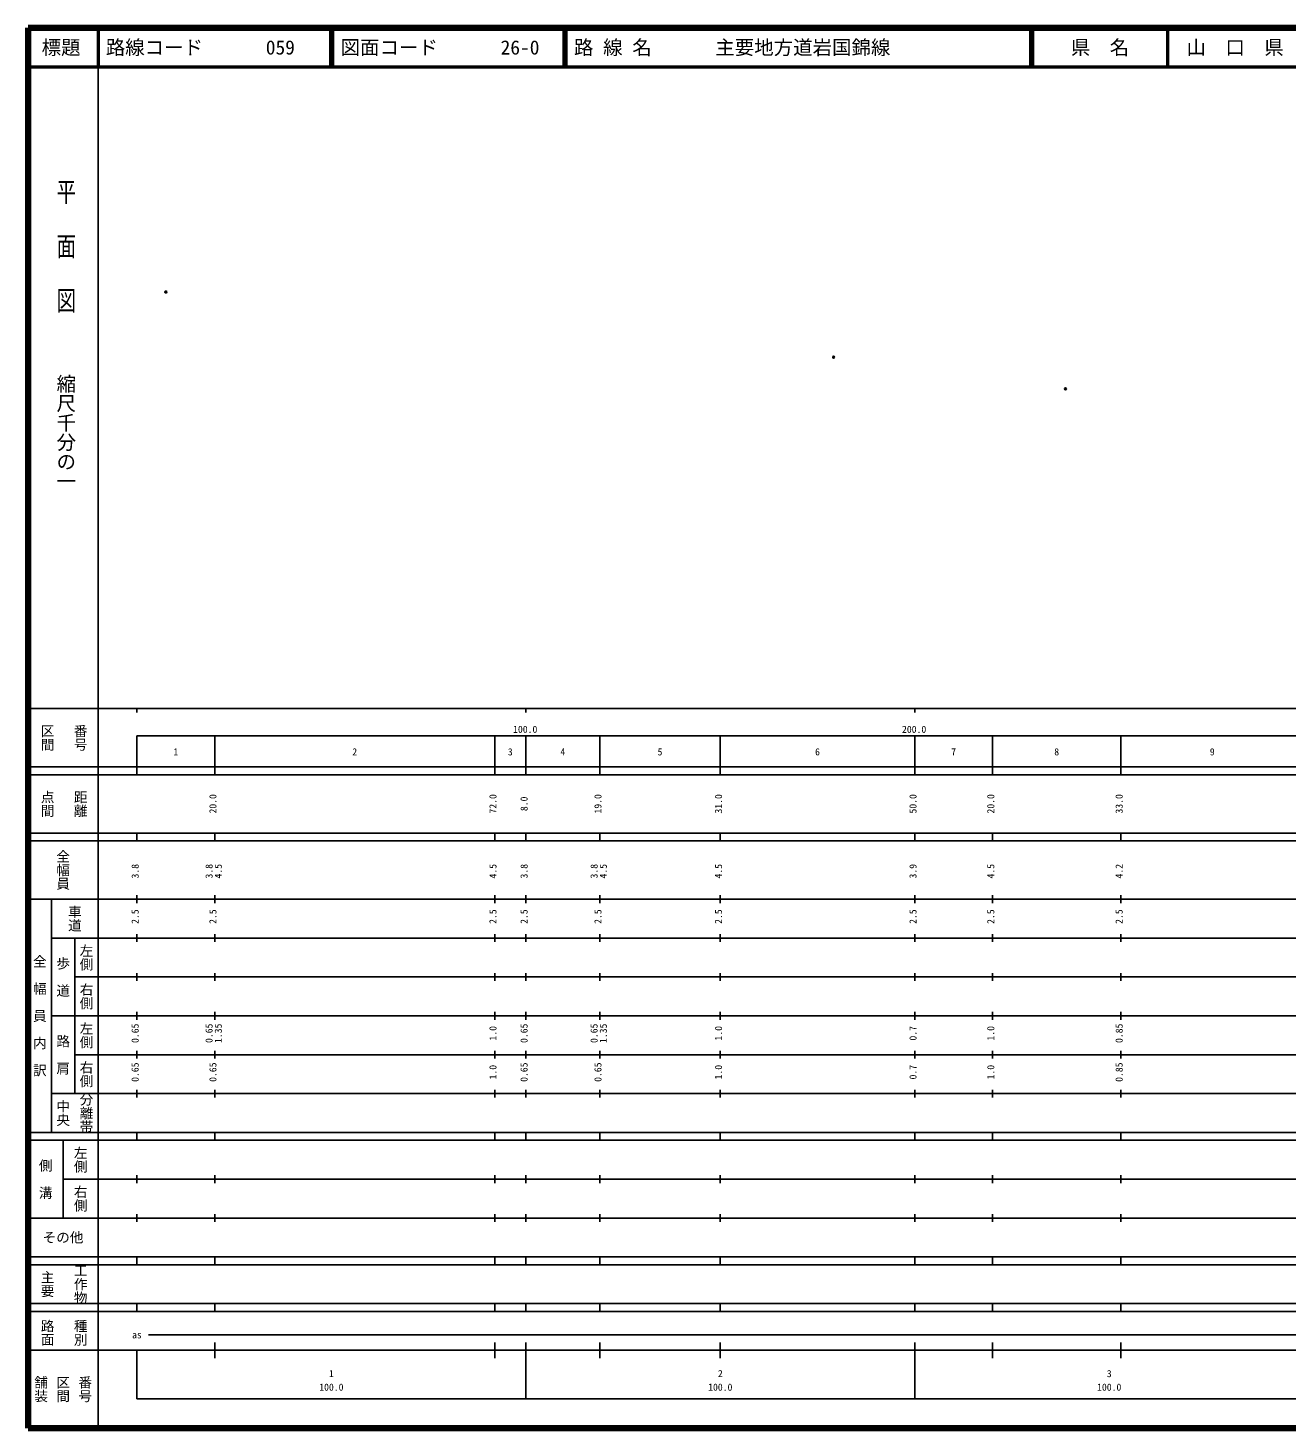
# Model space of a CAD drawing. Units: millimetres on the paper. Extents: x 40 to 680, y 20 to 380.
# Drawn here: x 40 to 363.7, y 20 to 380 of the extents above; entities that cross this region are included whole.
import ezdxf
from ezdxf.enums import TextEntityAlignment as Align

# ---------------------------------------------------------------- set-up
doc = ezdxf.new("R2010")
doc.units = ezdxf.units.MM
doc.header["$PDMODE"] = 32
doc.header["$PDSIZE"] = 0.5
doc.layers.add('M-OTRS', color=6, linetype='Continuous')
doc.layers.add('M-TTL-TXT', color=7, linetype='Continuous')
for name, color, linetype, lineweight in [('M-TTL', 2, 'Continuous', 140), ('M-TTL-BAND', 7, 'Continuous', 25), ('M-TTL-LINE', 7, 'Continuous', 50)]:
    doc.layers.add(name, color=color, linetype=linetype, lineweight=lineweight)
doc.styles.add('@ＭＳ ゴシック', font='')
doc.styles.add('ＭＳ ゴシック', font='')
doc.styles.get('@ＭＳ ゴシック').set_extended_font_data('@MS Gothic')
doc.styles.get('ＭＳ ゴシック').set_extended_font_data('MS Gothic')

msp = doc.modelspace()

# ---------------------------------------------------------------- linework, layer by layer
at = {"layer": 'M-OTRS'}
for p in [(75.47, 312.117), (247.146, 295.337), (306.725, 287.208)]:
    msp.add_point(p, dxfattribs=at)
at = {"layer": 'M-TTL'}
for p, q in [((40, 380), (40, 20)), ((680, 380), (40, 380)), ((40, 20), (680, 20))]:
    msp.add_line(p, q, dxfattribs=at)
at = {"layer": 'M-TTL-BAND'}
for p, q in [((58, 370), (58, 20)), ((40, 205), (579, 205)), ((68, 205), (68, 204)), ((168, 205), (168, 204)), ((268, 205), (268, 204)), ((68, 198), (579, 198)), ((68, 198), (68, 188)), ((88, 188), (88, 198)), ((160, 188), (160, 198)), ((168, 188), (168, 198)), ((187, 188), (187, 198)), ((218, 188), (218, 198)), ((268, 188), (268, 198)), ((288, 188), (288, 198)), ((321, 188), (321, 198)), ((40, 190), (579, 190)), ((40, 188), (579, 188)), ((40, 173), (579, 173)), ((68, 171), (68, 173)), ((88, 171), (88, 173)), ((160, 171), (160, 173)), ((168, 171), (168, 173)), ((187, 171), (187, 173)), ((218, 171), (218, 173)), ((268, 171), (268, 173)), ((288, 171), (288, 173)), ((321, 171), (321, 173)), ((40, 171), (579, 171)), ((40, 156), (579, 156)), ((46, 96), (46, 156)), ((68, 155), (68, 157)), ((88, 155), (88, 157)), ((160, 155), (160, 157)), ((168, 155), (168, 157)), ((187, 155), (187, 157)), ((218, 155), (218, 157)), ((268, 155), (268, 157)), ((288, 155), (288, 157)), ((321, 155), (321, 157)), ((46, 146), (579, 146)), ((52, 146), (52, 106)), ((68, 145), (68, 147)), ((88, 145), (88, 147)), ((160, 145), (160, 147)), ((168, 145), (168, 147)), ((187, 145), (187, 147)), ((218, 145), (218, 147)), ((268, 145), (268, 147)), ((288, 145), (288, 147)), ((321, 145), (321, 147)), ((68, 135), (68, 137)), ((88, 135), (88, 137)), ((160, 135), (160, 137)), ((168, 135), (168, 137)), ((187, 135), (187, 137)), ((218, 135), (218, 137)), ((268, 135), (268, 137)), ((288, 135), (288, 137)), ((321, 135), (321, 137)), ((52, 136), (579, 136)), ((46, 126), (579, 126)), ((68, 125), (68, 127)), ((88, 125), (88, 127)), ((160, 125), (160, 127)), ((168, 125), (168, 127)), ((187, 125), (187, 127)), ((218, 125), (218, 127)), ((268, 125), (268, 127)), ((288, 125), (288, 127)), ((321, 125), (321, 127)), ((52, 116), (579, 116)), ((68, 115), (68, 117)), ((88, 115), (88, 117)), ((160, 115), (160, 117)), ((168, 115), (168, 117)), ((187, 115), (187, 117)), ((218, 115), (218, 117)), ((268, 115), (268, 117)), ((288, 115), (288, 117)), ((321, 115), (321, 117)), ((46, 106), (579, 106)), ((68, 105), (68, 107)), ((88, 105), (88, 107)), ((160, 105), (160, 107)), ((168, 105), (168, 107)), ((187, 105), (187, 107)), ((218, 105), (218, 107)), ((268, 105), (268, 107)), ((288, 105), (288, 107)), ((321, 105), (321, 107)), ((40, 96), (579, 96)), ((40, 94), (579, 94)), ((49, 94), (49, 74)), ((68, 94), (68, 96)), ((88, 94), (88, 96)), ((160, 94), (160, 96)), ((168, 94), (168, 96)), ((187, 94), (187, 96)), ((218, 94), (218, 96)), ((268, 94), (268, 96)), ((288, 94), (288, 96)), ((321, 94), (321, 96)), ((49, 84), (579, 84)), ((68, 83), (68, 85)), ((88, 83), (88, 85)), ((160, 83), (160, 85)), ((168, 83), (168, 85)), ((187, 83), (187, 85)), ((218, 83), (218, 85)), ((268, 83), (268, 85)), ((288, 83), (288, 85)), ((321, 83), (321, 85)), ((40, 74), (579, 74)), ((68, 73), (68, 75)), ((88, 73), (88, 75)), ((160, 73), (160, 75)), ((168, 73), (168, 75)), ((187, 73), (187, 75)), ((218, 73), (218, 75)), ((268, 73), (268, 75)), ((288, 73), (288, 75)), ((321, 73), (321, 75)), ((40, 64), (579, 64)), ((40, 62), (579, 62)), ((68, 62), (68, 64)), ((88, 62), (88, 64)), ((160, 62), (160, 64)), ((168, 62), (168, 64)), ((187, 62), (187, 64)), ((218, 62), (218, 64)), ((268, 62), (268, 64)), ((288, 62), (288, 64)), ((321, 62), (321, 64)), ((40, 52), (579, 52)), ((68, 50), (68, 52)), ((88, 50), (88, 52)), ((160, 50), (160, 52)), ((168, 50), (168, 52)), ((187, 50), (187, 52)), ((218, 50), (218, 52)), ((268, 50), (268, 52)), ((288, 50), (288, 52)), ((321, 50), (321, 52)), ((40, 50), (579, 50)), ((71, 44), (565, 44)), ((40, 40), (579, 40)), ((68, 40), (68, 27.5)), ((88, 38), (88, 42)), ((160, 38), (160, 42)), ((168, 27.5), (168, 42)), ((187, 38), (187, 42)), ((218, 38), (218, 42)), ((268, 27.5), (268, 42)), ((288, 38), (288, 42)), ((321, 38), (321, 42)), ((68, 27.5), (579, 27.5))]:
    msp.add_line(p, q, dxfattribs=at)
at = {"layer": 'M-TTL-LINE'}
for p, q in [((58, 380), (58, 370)), ((117.75, 380), (117.75, 370)), ((118.25, 380), (118.25, 370)), ((177.75, 380), (177.75, 370)), ((178.25, 380), (178.25, 370)), ((297.75, 380), (297.75, 370)), ((298.25, 380), (298.25, 370)), ((333, 380), (333, 370)), ((40, 370), (680, 370))]:
    msp.add_line(p, q, dxfattribs=at)

# ---------------------------------------------------------------- texts
at = {"layer": 'M-TTL-BAND', "style": '@ＭＳ ゴシック', "width": 1.4}
msp.add_text('平  面  図', height=3.666, rotation=270, dxfattribs=at).set_placement((49.777, 306.475), align=Align.MIDDLE_RIGHT)
at = {"layer": 'M-TTL-BAND', "style": '@ＭＳ ゴシック'}
msp.add_text('縮尺千分の一', height=3.666, rotation=270, dxfattribs=at).set_placement((49.777, 261.03), align=Align.MIDDLE_RIGHT)
for s, p in [('区間', (45, 197.5)), ('番号', (53.5, 197.5)), ('点間', (45, 180.5)), ('距離', (53.5, 180.5)), ('全幅員', (49, 163.5)), ('車道', (52, 151)), ('左側', (55, 141)), ('全\u3000幅\u3000員\u3000内\u3000訳', (43, 126)), ('歩\u3000道', (49, 136)), ('右側', (55, 131)), ('左側', (55, 121)), ('路\u3000肩', (49, 116)), ('右側', (55, 111)), ('分離帯', (55, 101)), ('中央', (49, 101)), ('左側', (53.5, 89)), ('側\u3000溝', (44.5, 84)), ('右側', (53.5, 79)), ('工作物', (53.5, 57)), ('主要', (45, 57)), ('路面', (45, 44.5)), ('種別', (53.5, 44.5)), ('舗装', (43.333, 30)), ('区間', (49, 30)), ('番号', (54.667, 30))]:
    msp.add_text(s, height=2.566, rotation=270, dxfattribs=at).set_placement(p, align=Align.MIDDLE_CENTER)
at = {"layer": 'M-TTL-BAND', "style": 'ＭＳ ゴシック'}
for s, p in [('100.0', (167.844, 198.195)), ('200.0', (267.844, 198.195)), ('1', (78, 192.405)), ('2', (124, 192.405)), ('3', (164, 192.405)), ('4', (177.5, 192.405)), ('5', (202.5, 192.405)), ('6', (243, 192.405)), ('7', (278, 192.405)), ('8', (304.5, 192.405)), ('9', (344.5, 192.405)), ('as', (68, 42.5)), ('1', (118, 32.523)), ('2', (218, 32.523)), ('3', (318, 32.523)), ('100.0', (118, 29.033)), ('100.0', (218, 29.033)), ('100.0', (318, 29.033))]:
    msp.add_text(s, height=1.833, dxfattribs=at).set_placement(p, align=Align.BOTTOM_CENTER)
for s, p in [('20.0', (89, 180.5)), ('72.0', (161, 180.5)), ('8.0', (169, 180.5)), ('19.0', (188, 180.5)), ('31.0', (219, 180.5)), ('50.0', (269, 180.5)), ('20.0', (289, 180.5)), ('33.0', (322, 180.5)), ('3.8', (69, 163.174)), ('3.8', (88, 163.174)), ('4.5', (90.37, 163.174)), ('4.5', (161, 163.174)), ('3.8', (169, 163.174)), ('3.8', (187, 163.174)), ('4.5', (189.37, 163.174)), ('4.5', (219, 163.174)), ('3.9', (269, 163.174)), ('4.5', (289, 163.174)), ('4.2', (322, 163.174)), ('2.5', (69, 151.5)), ('2.5', (89, 151.5)), ('2.5', (161, 151.5)), ('2.5', (169, 151.5)), ('2.5', (188, 151.5)), ('2.5', (219, 151.5)), ('2.5', (269, 151.5)), ('2.5', (289, 151.5)), ('2.5', (322, 151.5)), ('0.65', (69, 121.5)), ('0.65', (88, 121.5)), ('1.35', (90.37, 121.5)), ('1.0', (161, 121.5)), ('0.65', (169, 121.5)), ('0.65', (187, 121.5)), ('1.35', (189.37, 121.5)), ('1.0', (219, 121.5)), ('0.7', (269, 121.5)), ('1.0', (289, 121.5)), ('0.85', (322, 121.5)), ('0.65', (69, 111.5)), ('0.65', (89, 111.5)), ('1.0', (161, 111.5)), ('0.65', (169, 111.5)), ('0.65', (188, 111.5)), ('1.0', (219, 111.5)), ('0.7', (269, 111.5)), ('1.0', (289, 111.5)), ('0.85', (322, 111.5))]:
    msp.add_text(s, height=1.833, rotation=90, dxfattribs=at).set_placement(p, align=Align.BOTTOM_CENTER)
msp.add_text('その他', height=2.566, dxfattribs=at).set_placement((49, 69), align=Align.MIDDLE_CENTER)
at = {"layer": 'M-TTL-TXT', "style": 'ＭＳ ゴシック'}
for s, p in [('標題', (48.5, 375)), ('県\u3000名', (315.625, 375)), ('山\u3000口\u3000県', (350.375, 375))]:
    msp.add_text(s, height=3.666, dxfattribs=at).set_placement(p, align=Align.MIDDLE_CENTER)
for s, p in [('路線コード', (60, 375)), ('059', (101.142, 375)), ('図面コード', (120.38, 375)), ('26-0', (161.521, 375)), ('路 線 名', (180.38, 375)), ('主要地方道岩国錦線', (216.734, 375))]:
    msp.add_text(s, height=3.666, dxfattribs=at).set_placement(p, align=Align.MIDDLE_LEFT)

doc.saveas('drawing.dxf')
